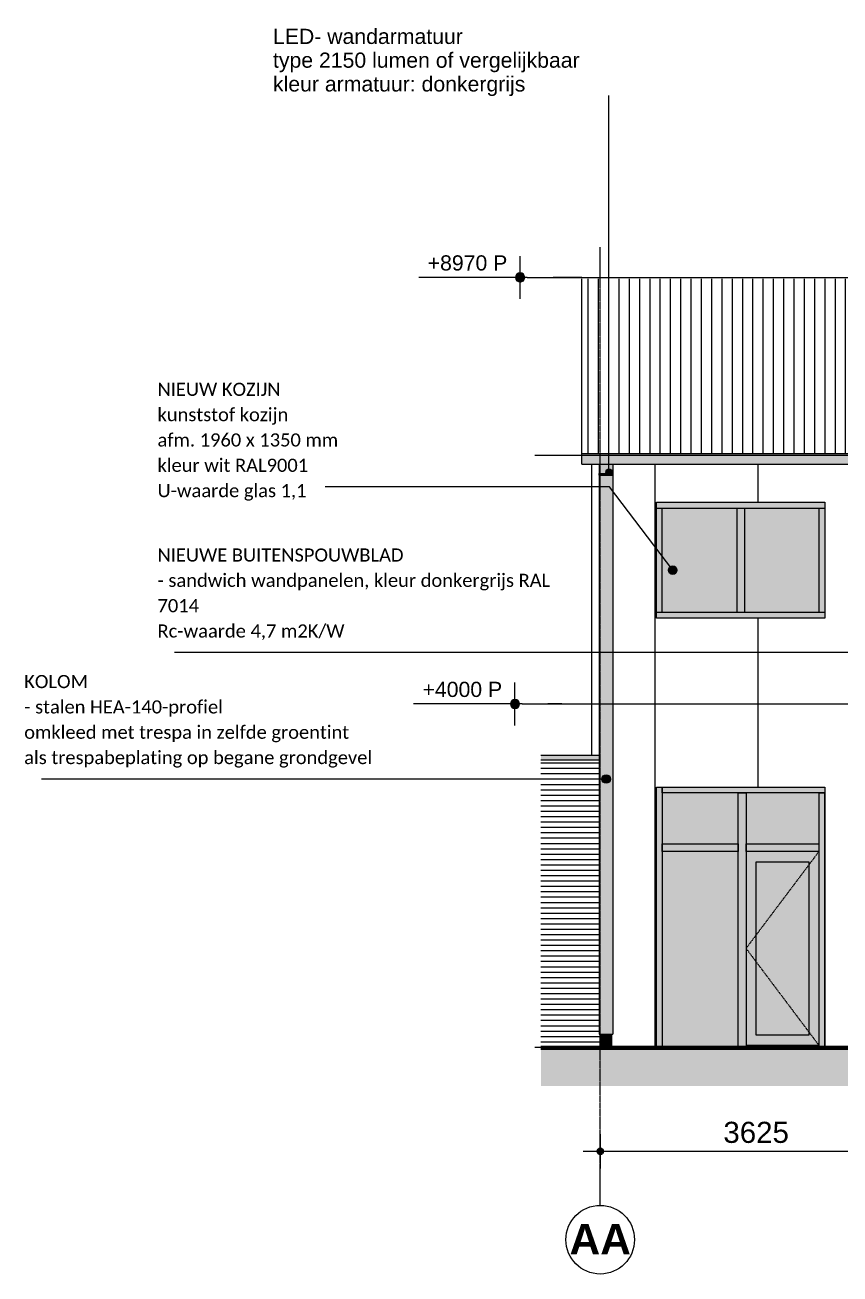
# Model space of a CAD drawing. Header units: millimetres. Extents: x 48682 to 485846, y -7071 to 11912.
# Drawn here: x 156395 to 165895, y -2644 to 11912 of the extents above; entities that cross this region are included whole.
import ezdxf

# ---------------------------------------------------------------- set-up
doc = ezdxf.new("R2010")
doc.units = ezdxf.units.MM
for name, pattern in [('Grid Line', [22.225, 12.7, -3.175, 3.175, -3.175]), ('Hidden', [4, 2, -2]), ('levels', [12, 10, -1, 0, -1])]:
    doc.linetypes.add(name, pattern=pattern)
for name, color, linetype, lineweight in [('A-ANNO-DIMS', 211, 'Continuous', 9), ('A-ANNO-DIMS-100', 211, 'Continuous', 9), ('A-DETL', 90, 'Continuous', 13), ('A-DOOR', 31, 'Continuous', 18), ('A-DOOR-GLAZ', 31, 'Continuous', 13), ('A-FLOR', 192, 'Continuous', 18), ('A-FLOR-LEVL', 51, 'Continuous', 9), ('A-FLOR-PATT', 8, 'Continuous', 18), ('A-GLAZ', 151, 'Continuous', 18), ('A-GLAZ-CWMG', 51, 'Continuous', 13), ('A-WALL', 113, 'Continuous', 13), ('A-WALL-PATT', 111, 'Continuous', 13), ('C-TOPO', 7, 'Continuous', 13), ('E-LITE-EQPM', 33, 'Continuous', 13), ('G-ANNO-DIMS', 111, 'Continuous', 9), ('G-ANNO-TEXT', 231, 'Continuous', 9), ('I-WALL', 2, 'Continuous', 13), ('L-SITE', 91, 'Continuous', 13), ('S-COLS', 52, 'Continuous', 18), ('S-COLS-HDLN', 52, 'Hidden', 9), ('S-GRID', 1, 'Continuous', 9), ('S-GRID-IDEN', 1, 'Continuous', 18)]:
    doc.layers.add(name, color=color, linetype=linetype, lineweight=lineweight)
doc.styles.add('Arial', font='arial.ttf', dxfattribs={"height": 177.035928})
doc.styles.add('Arial_1', font='arial.ttf', dxfattribs={"height": 245.883234})
doc.styles.add('Arial_B', font='', dxfattribs={"height": 355.164671})
doc.styles.add('Calibri', font='calibri.ttf', dxfattribs={"height": 153.100159})
doc.styles.get('Arial_B').set_extended_font_data('Arial', bold=True)
doc.dimstyles.new('2_5mm', dxfattribs={"dimscale": 304.8, "dimtxt": 250, "dimasz": 0.918635, "dimexe": 0.656168, "dimexo": 0.0625, "dimgap": 0.082021, "dimtad": 1, "dimdec": 0, "dimzin": 0, "dimdsep": 46, "dimtxsty": 'Arial_1', "dimblk1": 'DOTSMALL', "dimblk2": 'DOTSMALL', "dimsah": 1, "dimcen": 0.09, "dimdle": 0.656168, "dimazin": 0, "dimtfac": 1, "dimtdec": 4, "dimtix": 1, "dimtmove": 0, "dimatfit": 3, "dimfxl": 0.656168, "dimfxlon": 1, "dimtvp": 1, "dimtolj": 1, "dimtzin": 0, "dimlwd": 13, "dimlwe": 13, "dimarcsym": 2})

# ---------------------------------------------------------------- blocks, each defined once
blk = doc.blocks.new('Rectangular Mullion - 32_rechts_67x100-8748204-linkergebouw zuidoostgevel')
at = {"layer": 'A-GLAZ-CWMG'}
blk.add_hatch(color=256, dxfattribs=at).paths.add_polyline_path([(50559, 5), (50626, 5), (50626, 2326), (50559, 2326), (50559, 724)], flags=0)
for p, q in [((50559, 5), (50559, 2326)), ((50626, 2326), (50626, 5))]:
    blk.add_line(p, q, dxfattribs=at)
blk = doc.blocks.new('Rectangular Mullion - 32_links_67x100-8748219-linkergebouw zuidoostgevel')
at = {"layer": 'A-GLAZ-CWMG'}
blk.add_hatch(color=256, dxfattribs=at).paths.add_polyline_path([(52519, 5), (52519, 2326), (52452, 2326), (52452, 5)], flags=0)
for p, q in [((52452, 2326), (52452, 5)), ((52519, 5), (52519, 2326))]:
    blk.add_line(p, q, dxfattribs=at)
blk = doc.blocks.new('Rectangular Mullion - 32_tussen_90x100-8753719-linkergebouw zuidoostgevel')
at = {"layer": 'A-GLAZ-CWMG'}
blk.add_hatch(color=256, dxfattribs=at).paths.add_polyline_path([(51722, 2281), (52452, 2281), (52452, 2371), (51602, 2371), (51602, 2281)], flags=0)
for p, q in [((51602, 2281), (51602, 2371)), ((51602, 2371), (52452, 2371)), ((52452, 2371), (52452, 2281)), ((52452, 2281), (51602, 2281))]:
    blk.add_line(p, q, dxfattribs=at)
blk = doc.blocks.new('Rectangular Mullion - 32_rechts_67x100-8753720-linkergebouw zuidoostgevel')
at = {"layer": 'A-GLAZ-CWMG'}
blk.add_hatch(color=256, dxfattribs=at).paths.add_polyline_path([(51722, 2963), (52519, 2963), (52519, 3030), (51557, 3030), (51557, 2963), (51602, 2963)], flags=0)
for p, q in [((51557, 3030), (52519, 3030)), ((52519, 2963), (51557, 2963)), ((52519, 3030), (52519, 2963))]:
    blk.add_line(p, q, dxfattribs=at)
blk = doc.blocks.new('Rectangular Mullion - 32_tussen_90x100-8753721-linkergebouw zuidoostgevel')
at = {"layer": 'A-GLAZ-CWMG'}
blk.add_hatch(color=256, dxfattribs=at).paths.add_polyline_path([(51512, 2281), (51512, 2371), (50626, 2371), (50626, 2281), (51327, 2281)], flags=0)
for p, q in [((50626, 2281), (50626, 2371)), ((50626, 2371), (51512, 2371)), ((51512, 2371), (51512, 2281)), ((51512, 2281), (50626, 2281))]:
    blk.add_line(p, q, dxfattribs=at)
blk = doc.blocks.new('Rectangular Mullion - 32_tussen_90x100-8748140-linkergebouw zuidoostgevel')
at = {"layer": 'A-GLAZ-CWMG'}
blk.add_hatch(color=256, dxfattribs=at).paths.add_polyline_path([(51525, 5), (51602, 5), (51602, 2326), (51512, 2326), (51512, 5), (51521, 5)], flags=0)
for p, q in [((51512, 5), (51512, 2326)), ((51602, 2326), (51602, 5))]:
    blk.add_line(p, q, dxfattribs=at)
blk = doc.blocks.new('Rectangular Mullion - 32_rechts_67x100-8748229-linkergebouw zuidoostgevel')
at = {"layer": 'A-GLAZ-CWMG'}
blk.add_hatch(color=256, dxfattribs=at).paths.add_polyline_path([(50626, 2326), (50626, 3030), (50559, 3030), (50559, 2326)], flags=0)
for p, q in [((50559, 3030), (50626, 3030)), ((50559, 2326), (50559, 3030)), ((50626, 3030), (50626, 2326))]:
    blk.add_line(p, q, dxfattribs=at)
blk = doc.blocks.new('Rectangular Mullion - 32_links_67x100-8748230-linkergebouw zuidoostgevel')
at = {"layer": 'A-GLAZ-CWMG'}
blk.add_hatch(color=256, dxfattribs=at).paths.add_polyline_path([(52519, 2326), (52519, 2963), (52452, 2963), (52452, 2326), (52454, 2326)], flags=0)
for p, q in [((52452, 2963), (52519, 2963)), ((52452, 2963), (52452, 2326)), ((52519, 2326), (52519, 2963))]:
    blk.add_line(p, q, dxfattribs=at)
blk = doc.blocks.new('Rectangular Mullion - 32_tussen_90x100-8748141-linkergebouw zuidoostgevel')
at = {"layer": 'A-GLAZ-CWMG'}
blk.add_hatch(color=256, dxfattribs=at).paths.add_polyline_path([(51557, 2326), (51602, 2326), (51602, 2963), (51512, 2963), (51512, 2326)], flags=0)
for p, q in [((51512, 2963), (51602, 2963)), ((51512, 2326), (51512, 2963)), ((51602, 2963), (51602, 2326))]:
    blk.add_line(p, q, dxfattribs=at)
blk = doc.blocks.new('32_DO_deur - enkele deur-8753770-linkergebouw zuidoostgevel')
at = {"layer": 'A-DOOR'}
h = blk.add_hatch(color=256, dxfattribs=at)
h.paths.add_polyline_path([(52325, 20), (52452, 20), (52452, 2281), (51602, 2281), (51602, 20), (51722, 20)], flags=0)
h.paths.add_polyline_path([(51954, 140), (51722, 140), (51722, 2161), (52332, 2161), (52332, 140), (52021, 140)], flags=0)
at = {"layer": 'A-DOOR', "lineweight": 9}
for p, q in [((51722, 140), (51722, 2161)), ((51722, 2161), (52332, 2161)), ((52332, 2161), (52332, 140)), ((52452, 20), (51602, 20)), ((52332, 140), (51722, 140))]:
    blk.add_line(p, q, dxfattribs=at)
at = {"layer": 'A-GLAZ', "linetype": 'Hidden', "lineweight": 13}
for p, q in [((52452, 2281), (51602, 1151)), ((51602, 1151), (52452, 20))]:
    blk.add_line(p, q, dxfattribs=at)
blk = doc.blocks.new('32_DO_glas - 01-8753784-linkergebouw zuidoostgevel')
at = {"layer": 'A-DOOR-GLAZ'}
blk.add_hatch(color=256, dxfattribs=at).paths.add_polyline_path([(51954, 140), (52332, 140), (52332, 2161), (51722, 2161), (51722, 140), (51849, 140)], flags=0)
blk = doc.blocks.new('Rectangular Mullion - 32_rechts_67x100-8753722-linkergebouw zuidoostgevel')
at = {"layer": 'A-GLAZ-CWMG'}
blk.add_hatch(color=256, dxfattribs=at).paths.add_polyline_path([(51327, 2963), (51557, 2963), (51557, 3030), (50626, 3030), (50626, 2963), (50815, 2963)], flags=0)
for p, q in [((50626, 2963), (50626, 3030)), ((50626, 3030), (51557, 3030)), ((51557, 2963), (50626, 2963))]:
    blk.add_line(p, q, dxfattribs=at)
blk = doc.blocks.new('32_DO_glas - 01-8753816-linkergebouw zuidoostgevel')
at = {"layer": 'A-DOOR-GLAZ'}
blk.add_hatch(color=256, dxfattribs=at).paths.add_polyline_path([(51327, 2371), (51512, 2371), (51512, 2963), (50626, 2963), (50626, 2371), (50953, 2371)], flags=0)
blk = doc.blocks.new('32_DO_glas - 01-8753798-linkergebouw zuidoostgevel')
at = {"layer": 'A-DOOR-GLAZ'}
blk.add_hatch(color=256, dxfattribs=at).paths.add_polyline_path([(52452, 2371), (52452, 2963), (51602, 2963), (51602, 2371), (52332, 2371)], flags=0)
blk = doc.blocks.new('300_90_VAE_parkeerplek - 2500x5000-V19-linkergebouw zuidoostgevel')
at = {"layer": 'L-SITE'}
for points in [[(49647, 2), (49647, 5), (49211, 5), (49211, 2)], [(49687, 0), (49687, 2), (49211, 2), (49211, 0), (49647, 0)], [(49687, 2), (49687, 5), (49647, 5), (49647, 2)]]:
    blk.add_hatch(color=256, dxfattribs=at).paths.add_polyline_path(points, flags=0)
at = {"layer": 'A-DETL', "lineweight": 18}
for p, q in [((49211, 5), (49647, 5)), ((49211, 2), (49687, 2)), ((49647, 5), (49687, 5)), ((49647, 2), (49647, 5)), ((49687, 2), (49647, 2)), ((49687, 2), (49687, 5)), ((49687, 0), (49687, 2)), ((49687, 0), (49211, 0))]:
    blk.add_line(p, q, dxfattribs=at)
blk = doc.blocks.new('300_90_VAE_parkeerplek - 2500x5000-7977994-linkergebouw zuidoostgevel')
at = {"layer": 'L-SITE'}
for points in [[(60932, 2), (60932, 5), (60892, 5), (60892, 2)], [(61909, 0), (63392, 0), (63392, 2), (60892, 1), (60892, 0), (61501, 0)], [(62170, 2), (63352, 2), (63352, 5), (60932, 5), (60932, 2), (61909, 2)], [(63392, 2), (63392, 5), (63352, 5), (63352, 2)]]:
    blk.add_hatch(color=256, dxfattribs=at).paths.add_polyline_path(points, flags=0)
at = {"layer": 'A-DETL', "lineweight": 18}
for p, q in [((60892, 5), (60932, 5)), ((60892, 2), (60892, 5)), ((60932, 2), (60892, 2)), ((60892, 2), (63392, 2)), ((60892, 0), (60892, 2)), ((60932, 5), (63352, 5)), ((60932, 2), (60932, 5)), ((63352, 5), (63392, 5)), ((63352, 2), (63352, 5)), ((63392, 2), (63352, 2)), ((63392, 2), (63392, 5)), ((63392, 0), (63392, 2)), ((63392, 0), (60892, 0))]:
    blk.add_line(p, q, dxfattribs=at)
at = {"layer": 'L-SITE'}
for p, q in [((61838, 3), (61893, 3)), ((62002, 3), (61838, 3)), ((61893, 3), (62006, 3)), ((61893, 3), (62008, 3)), ((62009, 3), (61893, 3)), ((62068, 3), (62002, 3)), ((62006, 3), (62049, 3)), ((62008, 3), (62063, 3)), ((62058, 3), (62009, 3)), ((62049, 3), (62085, 3)), ((62077, 3), (62058, 3)), ((62063, 3), (62084, 3)), ((62098, 3), (62068, 3)), ((62091, 3), (62077, 3)), ((62084, 3), (62101, 3)), ((62085, 3), (62113, 3)), ((62101, 3), (62091, 3)), ((62122, 3), (62098, 3)), ((62101, 3), (62111, 3)), ((62109, 3), (62101, 3)), ((62113, 3), (62109, 3)), ((62111, 3), (62115, 3)), ((62113, 3), (62135, 3)), ((62115, 3), (62113, 3)), ((62142, 3), (62122, 3)), ((62135, 3), (62150, 3)), ((62157, 3), (62142, 3)), ((62150, 3), (62161, 3)), ((62167, 3), (62157, 3)), ((62161, 3), (62168, 3)), ((62170, 3), (62167, 3)), ((62168, 3), (62170, 3))]:
    blk.add_line(p, q, dxfattribs=at)
blk = doc.blocks.new('32_DO_glas - 01-8753807-linkergebouw zuidoostgevel')
at = {"layer": 'A-DOOR-GLAZ'}
blk.add_hatch(color=256, dxfattribs=at).paths.add_polyline_path([(51512, 5), (51512, 2281), (50626, 2281), (50626, 5), (51508, 5)], flags=0)
blk = doc.blocks.new('Rectangular Mullion - 32_rechts_67x100-8712283-linkergebouw zuidoostgevel')
at = {"layer": 'A-GLAZ-CWMG'}
blk.add_hatch(color=256, dxfattribs=at).paths.add_polyline_path([(51584, 6283), (52519, 6283), (52519, 6350), (51539, 6350), (51539, 6283), (51562, 6283)], flags=0)
for p, q in [((51539, 6350), (52519, 6350)), ((51539, 6283), (52519, 6283)), ((52519, 6350), (52519, 6283))]:
    blk.add_line(p, q, dxfattribs=at)
blk = doc.blocks.new('Rectangular Mullion - 32_links_67x100-8712284-linkergebouw zuidoostgevel')
at = {"layer": 'A-GLAZ-CWMG'}
blk.add_hatch(color=256, dxfattribs=at).paths.add_polyline_path([(51327, 5000), (51539, 5000), (51539, 5067), (50559, 5067), (50559, 5000), (51050, 5000)], flags=0)
for p, q in [((50559, 5000), (50559, 5067)), ((51539, 5067), (50559, 5067)), ((51539, 5000), (50559, 5000))]:
    blk.add_line(p, q, dxfattribs=at)
blk = doc.blocks.new('Rectangular Mullion - 32_rechts_67x100-8469396-linkergebouw zuidoostgevel')
at = {"layer": 'A-GLAZ-CWMG'}
blk.add_hatch(color=256, dxfattribs=at).paths.add_polyline_path([(77758, 5067), (77825, 5067), (77825, 6283), (77758, 6283), (77758, 5133)], flags=0)
for p, q in [((77758, 6283), (77825, 6283)), ((77758, 6283), (77758, 5067)), ((77825, 6283), (77825, 5067)), ((77825, 5067), (77758, 5067))]:
    blk.add_line(p, q, dxfattribs=at)
blk = doc.blocks.new('Rectangular Mullion - 32_links_67x100-8469397-linkergebouw zuidoostgevel')
at = {"layer": 'A-GLAZ-CWMG'}
blk.add_hatch(color=256, dxfattribs=at).paths.add_polyline_path([(72633, 5067), (72677, 5067), (72677, 6283), (72610, 6283), (72610, 5067)], flags=0)
for p, q in [((72610, 6283), (72677, 6283)), ((72610, 5067), (72610, 6283)), ((72677, 5067), (72677, 6283)), ((72677, 5067), (72610, 5067))]:
    blk.add_line(p, q, dxfattribs=at)
blk = doc.blocks.new('32_DO_glas - 01-8747892-linkergebouw zuidoostgevel')
at = {"layer": 'A-DOOR-GLAZ'}
blk.add_hatch(color=256, dxfattribs=at).paths.add_polyline_path([(50626, 5067), (51494, 5067), (51494, 6283), (50626, 6283), (50626, 5427)], flags=0)
blk = doc.blocks.new('Rectangular Mullion - 32_rechts_67x100-8712285-linkergebouw zuidoostgevel')
at = {"layer": 'A-GLAZ-CWMG'}
blk.add_hatch(color=256, dxfattribs=at).paths.add_polyline_path([(50626, 6283), (51539, 6283), (51539, 6350), (50559, 6350), (50559, 6283)], flags=0)
for p, q in [((50559, 6283), (50559, 6350)), ((50559, 6350), (51539, 6350)), ((50559, 6283), (51539, 6283))]:
    blk.add_line(p, q, dxfattribs=at)
blk = doc.blocks.new('Rectangular Mullion - 32_links_67x100-8712286-linkergebouw zuidoostgevel')
at = {"layer": 'A-GLAZ-CWMG'}
blk.add_hatch(color=256, dxfattribs=at).paths.add_polyline_path([(52017, 5000), (52519, 5000), (52519, 5067), (51539, 5067), (51539, 5000), (51584, 5000)], flags=0)
for p, q in [((52519, 5067), (51539, 5067)), ((52519, 5000), (51539, 5000)), ((52519, 5067), (52519, 5000))]:
    blk.add_line(p, q, dxfattribs=at)
blk = doc.blocks.new('Rectangular Mullion - 32_tussen_90x100-8501012-linkergebouw zuidoostgevel')
at = {"layer": 'A-GLAZ-CWMG'}
blk.add_hatch(color=256, dxfattribs=at).paths.add_polyline_path([(101325, 5067), (101363, 5067), (101363, 6283), (101273, 6283), (101273, 5067)], flags=0)
for p, q in [((101273, 6283), (101363, 6283)), ((101273, 6283), (101273, 5067)), ((101363, 6283), (101363, 5067)), ((101363, 5067), (101273, 5067))]:
    blk.add_line(p, q, dxfattribs=at)
blk = doc.blocks.new('300_28_ISR_kolom_buis - ø70x3_6 2-V20-linkergebouw zuidoostgevel')
at = {"layer": 'S-COLS-HDLN', "linetype": 'Continuous', "lineweight": 18}
for points in [[(49934, 0), (49969, 0), (49969, 150), (49934, 150), (49934, 62)], [(50004, 0), (50004, 150), (49969, 150), (49969, 0), (50003, 0)]]:
    blk.add_hatch(color=256, dxfattribs=at).paths.add_polyline_path(points, flags=0)
at = {"layer": 'A-DETL', "lineweight": 18}
for p, q in [((49934, 150), (49934, 0)), ((50004, 0), (50004, 150)), ((49969, 0), (49934, 0)), ((50004, 0), (49969, 0))]:
    blk.add_line(p, q, dxfattribs=at)
at = {"layer": 'S-COLS', "linetype": 'Hidden', "lineweight": 9}
for p, q in [((49938, 150), (49938, 0)), ((50000, 150), (50000, 0))]:
    blk.add_line(p, q, dxfattribs=at)
blk = doc.blocks.new('300_28_ISR_kolom_HE - HEA140-8707408-linkergebouw zuidoostgevel')
at = {"layer": 'S-COLS'}
for points in [[(49902, 0), (49911, 0), (49911, 150), (49902, 150), (49902, 62)], [(49911, 0), (49923, 0), (49923, 150), (49911, 150), (49911, 62)], [(50027, 0), (50027, 150), (50015, 150), (50015, 0), (50027, 0)], [(50027, 0), (50035, 0), (50035, 150), (50027, 150), (50027, 136)]]:
    blk.add_hatch(color=256, dxfattribs=at).paths.add_polyline_path(points, flags=0)
h = blk.add_hatch(color=256, dxfattribs=at)
h.paths.add_polyline_path([(49934, 0), (49934, 150), (49923, 150), (49923, 0)], flags=0)
h.paths.add_polyline_path([(50004, 0), (50015, 0), (50015, 150), (50004, 150), (50004, 62)], flags=0)
at = {"layer": 'A-DETL', "lineweight": 18}
for p, q in [((49902, 150), (49902, 0)), ((49911, 150), (49911, 0)), ((50027, 150), (50027, 0)), ((50035, 150), (50035, 0)), ((49911, 0), (49902, 0)), ((49923, 0), (49911, 0)), ((49934, 0), (49923, 0)), ((50015, 0), (50004, 0)), ((50035, 0), (50027, 0))]:
    blk.add_line(p, q, dxfattribs=at)
at = {"layer": 'S-COLS', "lineweight": 13}
blk.add_line((50027, 0), (50015, 0), dxfattribs=at)
blk = doc.blocks.new('200_VAE_63_spotlamp - rond-8711555-linkergebouw zuidoostgevel')
at = {"layer": 'E-LITE-EQPM'}
blk.add_hatch(color=256, dxfattribs=at).paths.add_polyline_path([(65720, 6667), (65720, 6687), (65560, 6687), (65560, 6667), (65612, 6667)], flags=0)
for p, q in [((65560, 6687), (65720, 6687)), ((65560, 6667), (65560, 6687)), ((65560, 6667), (65720, 6667)), ((65720, 6687), (65720, 6667))]:
    blk.add_line(p, q, dxfattribs=at)
blk = doc.blocks.new('Grid - r_4_0mm-300507-linkergebouw zuidoostgevel')
at = {"layer": 'S-GRID-IDEN'}
blk.add_circle((49902, -2244), 400, dxfattribs=at)
blk = doc.blocks.new('DIMBLOCK19-linkergebouw zuidoostgevel')
at = {"layer": 'A-ANNO-DIMS-100', "lineweight": 25}
h = blk.add_hatch(color=256, dxfattribs=at)
edge = h.paths.add_edge_path(flags=0)
edge.add_arc((163100, -1214), 35, 0, 360)
h = blk.add_hatch(color=256, dxfattribs=at)
edge = h.paths.add_edge_path(flags=0)
edge.add_arc((166725, -1214), 35, 0, 360)
at = {"layer": 'A-ANNO-DIMS-100', "lineweight": 13}
for p, q in [((163100, -1014), (163100, -1414)), ((163100, -1214), (163100, -1014)), ((166725, -1014), (166725, -1414)), ((166725, -1214), (166725, -1014)), ((162900, -1214), (166725, -1214))]:
    blk.add_line(p, q, dxfattribs=at)
at = {"layer": 'A-ANNO-DIMS-100', "lineweight": 25}
for centre in [(163100, -1214), (166725, -1214)]:
    blk.add_circle(centre, 35, dxfattribs=at)
at = {"layer": 'A-ANNO-DIMS-100', "color": 0, "lineweight": 13, "insert": (164535, -870), "char_height": 245.9, "width": 904.62, "attachment_point": 1, "line_spacing_factor": 0.938532, "style": 'Arial_1'}
blk.add_mtext('3625', dxfattribs=at)
blk = doc.blocks.new('_DotSmall')
at = {"color": 0, "linetype": 'ByBlock', "const_width": 0.5}
blk.add_lwpolyline([(-0.0625, 0, 1), (0.0625, 0, 1)], format="xyb", close=True, dxfattribs=at)
blk = doc.blocks.new('Spot Elevations - 1_8-7718674-linkergebouw zuidoostgevel')
at = {"layer": 'G-ANNO-DIMS'}
h = blk.add_hatch(color=256, dxfattribs=at)
edge = h.paths.add_edge_path(flags=0)
edge.add_arc((48969, 8970), 53, 0, 180)
edge.add_arc((48969, 8970), 53, 180, 360)
at = {"layer": 'G-ANNO-DIMS', "lineweight": 13}
for p, q in [((48969, 8720), (48969, 9220)), ((49052, 8970), (47787, 8970)), ((49052, 8970), (49352, 8970))]:
    blk.add_line(p, q, dxfattribs=at)
for start, end in [(0, 180), (180, 0)]:
    blk.add_arc((48969, 8970), 53, start, end, dxfattribs=at)

msp = doc.modelspace()

# ---------------------------------------------------------------- hatches: boundary and pattern name
at = {"layer": 'A-FLOR'}
h = msp.add_hatch(color=256, dxfattribs=at)
h.paths.add_polyline_path([(162884.7, 6795), (171589.7, 6795), (171589.7, 6850), (171659.7, 6850), (171659.7, 6795), (178995.1, 6795), (178995.1, 6850), (179054.2, 6850), (179054.2, 6795), (191295.1, 6795), (191295.1, 6850), (191354.2, 6850), (191354.2, 6795), (197445.1, 6795), (197445.1, 6850), (197504.2, 6850), (197504.2, 6795), (203595.1, 6795), (203595.1, 6850), (203654.2, 6850), (203654.2, 6795), (209745.1, 6795), (209745.1, 6850), (209804.2, 6850), (209804.2, 6795), (215895.1, 6795), (215895.1, 6850), (215954.2, 6850), (215954.2, 6795), (222045.1, 6795), (222045.1, 6850), (222104.2, 6850), (222104.2, 6795), (228180.1, 6795), (228180.1, 6850), (228239.2, 6850), (228239.2, 6795), (228749.7, 6795), (228749.7, 6915), (162884.7, 6915), (162884.7, 6800)], flags=0)
h.paths.add_polyline_path([(169604.5, 6800.1), (166150.7, 6800.1), (166150.7, 6900), (171551.7, 6900), (171551.7, 6800.1), (170873.3, 6800.1)], flags=0)
at = {"layer": 'A-FLOR-PATT', "lineweight": 9}
h = msp.add_hatch(dxfattribs=at)
h.set_pattern_fill('FP_9', color=256, style=0, pattern_type=2)
h.set_pattern_definition([(90, (0, -8882.83), (-120, 7e-15), [])])
h.paths.add_polyline_path([(197856.2, 6915), (228749.7, 6915), (228749.7, 8954.5), (162884.7, 8954.5), (162884.7, 6915), (197327.1, 6915)], flags=0)
at = {"layer": 'A-WALL'}
msp.add_hatch(color=256, dxfattribs=at).paths.add_polyline_path([(163087.7, 3350), (163087.7, 3400), (162408.1, 3400), (162408.1, 3350), (163069.4, 3350)], flags=0)
at = {"layer": 'A-WALL-PATT', "lineweight": 9}
h = msp.add_hatch(dxfattribs=at)
h.set_pattern_fill('FP_2', color=256, style=0, pattern_type=2)
h.set_pattern_definition([(90, (53340.5, 0), (-1200, 7e-14), [])])
h.paths.add_polyline_path([(163394.7, 0), (163394.7, 5), (163755.8, 5), (163755.8, 3030), (165715.8, 3030), (165715.8, 5), (165894.7, 5), (165894.7, 0), (166387.6, 0), (166387.6, 5), (166487.7, 5), (166487.7, 6795), (163244.7, 6795), (163244.7, 6687.2), (163247.7, 6687.2), (163247.7, 6667.2), (163244.7, 6667.2), (163244.7, 150), (163232.7, 150), (163232.7, 0)], flags=0)
h.paths.add_polyline_path([(163069.4, 3400), (163087.7, 3400), (163087.7, 6795), (162999.7, 6795), (162999.7, 3400)], flags=0)
h.paths.add_polyline_path([(163755.8, 5000), (163755.8, 6350), (165715.8, 6350), (165715.8, 5000), (164524.4, 5000)], flags=0)
h = msp.add_hatch(dxfattribs=at)
h.set_pattern_fill('FP_1', color=256, style=0, pattern_type=2)
h.set_pattern_definition([(90, (49852.5, 0), (-1200, 7e-14), [])])
h.paths.add_polyline_path([(190174.7, 0), (190949.1, 0), (190949.1, 20), (190098.8, 20), (190098.8, 5), (190174.7, 5), (190174.7, 2)], flags=0)
h.paths.add_polyline_path([(214774.7, 0), (215554.6, 0), (215554.6, 20), (214704.2, 20), (214704.2, 5), (214774.7, 5), (214774.7, 2)], flags=0)
h.paths.add_polyline_path([(203256.2, 0), (203256.2, 20), (202406.2, 20), (202406.2, 5), (202474.7, 5), (202474.7, 0), (203146.9, 0)], flags=0)
h.paths.add_polyline_path([(204774.7, 0), (204774.7, 5), (204844.3, 5), (204844.3, 20), (203994.1, 20), (203994.1, 0), (204734.2, 0)], flags=0)
h.paths.add_polyline_path([(191694.1, 0), (192474.7, 0), (192474.7, 5), (192544.3, 5), (192544.3, 20), (191694.1, 20)], flags=0)
h.paths.add_polyline_path([(180174.7, 0), (180174.7, 5), (180246.9, 5), (180246.9, 20), (179396.6, 20), (179396.6, 0)], flags=0)
h.paths.add_polyline_path([(216294.1, 0), (217074.7, 0), (217074.7, 5), (217144.3, 5), (217144.3, 20), (216294.1, 20)], flags=0)
h.paths.add_polyline_path([(178280.3, 0), (178684.7, 0), (178684.7, 20), (177834.5, 20), (177834.5, 0)], flags=0)
h.paths.add_polyline_path([(165528.8, 5), (165648.8, 5), (165648.8, 20), (164798.8, 20), (164798.8, 5), (165521.2, 5)], flags=0)
h.paths.add_polyline_path([(222444.1, 5), (223294.3, 5), (223294.3, 20), (222444.1, 20)], flags=0)
h.paths.add_polyline_path([(203256.2, 2339.2), (203256.2, 2339.2), (203256.2, 2384.2)], flags=0)
h.paths.add_polyline_path([(214600, 5107), (214664.7, 5107), (214664.7, 6243), (214600, 6243), (214600, 5133)], flags=0)
h = msp.add_hatch(dxfattribs=at)
h.set_pattern_fill('FP_8', color=256, style=0, pattern_type=2)
h.set_pattern_definition([(0, (49902.45, 0), (0, 62.5), [])])
h.paths.add_polyline_path([(162937.1, 0), (163099.7, 0), (163099.7, 150), (163087.7, 150), (163087.7, 3350), (162408.1, 3350), (162408.1, 5), (162884.7, 5), (162884.7, 0)], flags=0)
at = {"layer": 'C-TOPO'}
msp.add_hatch(color=256, dxfattribs=at).paths.add_polyline_path([(162408.1, -452.3), (230129.8, -452.3), (230129.8, -10), (162408.1, -10)], flags=0)
at = {"layer": 'G-ANNO-TEXT'}
h = msp.add_hatch(color=250, dxfattribs=at)
edge = h.paths.add_edge_path(flags=0)
edge.add_arc((163201.1, 6701.8), 35, 0, 360)
h = msp.add_hatch(color=250, dxfattribs=at)
edge = h.paths.add_edge_path(flags=0)
edge.add_arc((163944.4, 5558.7), 50, 0, 360)
h = msp.add_hatch(color=250, dxfattribs=at)
edge = h.paths.add_edge_path(flags=0)
edge.add_arc((163170.3, 3124.6), 50, 0, 360)
at = {"layer": 'I-WALL'}
h = msp.add_hatch(color=256, dxfattribs=at)
h.paths.add_polyline_path([(163099.7, 150), (163232.7, 150), (163232.7, 6667.2), (163087.7, 6667.2), (163087.7, 150)], flags=0)
h.paths.add_polyline_path([(163149, 6687.2), (163232.7, 6687.2), (163232.7, 6795), (163087.7, 6795), (163087.7, 6687.2), (163145.9, 6687.2)], flags=0)
h = msp.add_hatch(color=256, dxfattribs=at)
h.paths.add_polyline_path([(163244.7, 150), (163244.7, 6667.2), (163232.7, 6667.2), (163232.7, 150)], flags=0)
h.paths.add_polyline_path([(163232.7, 6687.2), (163244.7, 6687.2), (163244.7, 6795), (163232.7, 6795)], flags=0)

# ---------------------------------------------------------------- linework, layer by layer
at = {"layer": 'A-DETL', "lineweight": 18}
for p, q in [((162884.7, 6795), (162884.7, 8954.5)), ((162884.7, 6795), (171589.7, 6795)), ((162999.7, 6795), (162999.7, 3400)), ((163087.7, 6795), (163087.7, 6687.2)), ((163244.7, 6795), (163244.7, 6687.2)), ((163087.7, 6667.2), (163087.7, 150)), ((163244.7, 6667.2), (163244.7, 150)), ((163755.8, 5000), (163755.8, 6350)), ((163755.8, 6350), (165715.8, 6350)), ((165715.8, 6350), (165715.8, 5000)), ((165715.8, 5000), (163755.8, 5000)), ((163087.7, 3400), (162408.1, 3400)), ((162408.1, 3350), (163087.7, 3350)), ((163755.8, 5), (163755.8, 3030)), ((163755.8, 3030), (165715.8, 3030)), ((165715.8, 3030), (165715.8, 5)), ((163087.7, 150), (163244.7, 150)), ((162884.7, 0), (163099.7, 0)), ((163232.7, 0), (163394.7, 0))]:
    msp.add_line(p, q, dxfattribs=at)
at = {"layer": 'A-FLOR'}
msp.add_line((228749.7, 6915), (162884.7, 6915), dxfattribs=at)
at = {"layer": 'A-FLOR-LEVL', "linetype": 'levels'}
for p, q in [((162337.6, 8970), (231073.3, 8970)), ((162337.6, 6900), (231073.3, 6900)), ((162337.6, 4000), (230952.8, 4000)), ((162337.6, 0), (230952.8, 0))]:
    msp.add_line(p, q, dxfattribs=at)
at = {"layer": 'C-TOPO', "lineweight": 100}
msp.add_line((162408.1, -10), (230129.8, -10), dxfattribs=at)
at = {"layer": 'C-TOPO'}
msp.add_line((162408.1, -10), (230129.8, -10), dxfattribs=at)
at = {"layer": 'G-ANNO-DIMS'}
for p, q in [((162609, 8970), (162549.4, 8970)), ((162884.7, 8970), (162609, 8970)), ((162652.8, 4000), (162489.2, 4000))]:
    msp.add_line(p, q, dxfattribs=at)
at = {"layer": 'G-ANNO-TEXT', "color": 250}
for p, q in [((162829.7, 11239.8), (162201.5, 11239.8)), ((163201.1, 11239.8), (162829.7, 11239.8)), ((163201.1, 6701.8), (163201.1, 11239.8)), ((163206.7, 6530.7), (159892.7, 6530.7)), ((163944.4, 5558.7), (163206.7, 6530.7)), ((163206.7, 4599.4), (158139.5, 4599.4)), ((168097.7, 4599.4), (163206.7, 4599.4)), ((160680.9, 3124.6), (156586, 3124.6)), ((163170.3, 3124.6), (160680.9, 3124.6))]:
    msp.add_line(p, q, dxfattribs=at)
for centre, radius in [((163201.1, 6701.8), 35), ((163944.4, 5558.7), 50), ((163170.3, 3124.6), 50)]:
    msp.add_circle(centre, radius, dxfattribs=at)
at = {"layer": 'S-GRID', "lineweight": 18}
for p, q in [((163099.7, 8924.7), (163099.7, 9324.7)), ((163099.7, -1844.1), (163099.7, -1444.1))]:
    msp.add_line(p, q, dxfattribs=at)
at = {"layer": 'S-GRID', "linetype": 'Grid Line', "lineweight": 18}
msp.add_line((163099.7, -1444.1), (163099.7, 8924.7), dxfattribs=at)

# ---------------------------------------------------------------- block references
at = {"layer": 'A-DOOR'}
for name, p in [('32_DO_glas - 01-8747892-linkergebouw zuidoostgevel', (113197.2, 0)), ('32_DO_glas - 01-8747892-linkergebouw zuidoostgevel', (114155.2, 0)), ('32_DO_glas - 01-8753816-linkergebouw zuidoostgevel', (113197.2, 0)), ('32_DO_glas - 01-8753798-linkergebouw zuidoostgevel', (113197.2, 0)), ('32_DO_glas - 01-8753807-linkergebouw zuidoostgevel', (113197.2, 0)), ('32_DO_deur - enkele deur-8753770-linkergebouw zuidoostgevel', (113197.2, 0)), ('32_DO_glas - 01-8753784-linkergebouw zuidoostgevel', (113197.2, 0))]:
    msp.add_blockref(name, p, dxfattribs=at)
at = {"layer": 'A-GLAZ-CWMG'}
for name, p in [('Rectangular Mullion - 32_rechts_67x100-8712285-linkergebouw zuidoostgevel', (113197.2, 0)), ('Rectangular Mullion - 32_links_67x100-8469397-linkergebouw zuidoostgevel', (91145.4, 0)), ('Rectangular Mullion - 32_tussen_90x100-8501012-linkergebouw zuidoostgevel', (63418.1, 0)), ('Rectangular Mullion - 32_rechts_67x100-8712283-linkergebouw zuidoostgevel', (113197.2, 0)), ('Rectangular Mullion - 32_rechts_67x100-8469396-linkergebouw zuidoostgevel', (87890.8, 0)), ('Rectangular Mullion - 32_links_67x100-8712284-linkergebouw zuidoostgevel', (113197.2, 0)), ('Rectangular Mullion - 32_links_67x100-8712286-linkergebouw zuidoostgevel', (113197.2, 0)), ('Rectangular Mullion - 32_rechts_67x100-8748229-linkergebouw zuidoostgevel', (113197.2, 0)), ('Rectangular Mullion - 32_rechts_67x100-8753722-linkergebouw zuidoostgevel', (113197.2, 0)), ('Rectangular Mullion - 32_tussen_90x100-8748141-linkergebouw zuidoostgevel', (113197.2, 0)), ('Rectangular Mullion - 32_rechts_67x100-8753720-linkergebouw zuidoostgevel', (113197.2, 0)), ('Rectangular Mullion - 32_links_67x100-8748230-linkergebouw zuidoostgevel', (113197.2, 0)), ('Rectangular Mullion - 32_tussen_90x100-8753721-linkergebouw zuidoostgevel', (113197.2, 0)), ('Rectangular Mullion - 32_tussen_90x100-8753719-linkergebouw zuidoostgevel', (113197.2, 0)), ('Rectangular Mullion - 32_rechts_67x100-8748204-linkergebouw zuidoostgevel', (113197.2, 0)), ('Rectangular Mullion - 32_tussen_90x100-8748140-linkergebouw zuidoostgevel', (113197.2, 0)), ('Rectangular Mullion - 32_links_67x100-8748219-linkergebouw zuidoostgevel', (113197.2, 0))]:
    msp.add_blockref(name, p, dxfattribs=at)
at = {"layer": 'E-LITE-EQPM'}
msp.add_blockref('200_VAE_63_spotlamp - rond-8711555-linkergebouw zuidoostgevel', (97527.5, 0), dxfattribs=at)
at = {"layer": 'G-ANNO-DIMS', "lineweight": 13}
for p in [(113197.2, 0), (113137.1, -4970)]:
    msp.add_blockref('Spot Elevations - 1_8-7718674-linkergebouw zuidoostgevel', p, dxfattribs=at)
at = {"layer": 'L-SITE'}
for name, p in [('300_90_VAE_parkeerplek - 2500x5000-V19-linkergebouw zuidoostgevel', (113197.2, 0)), ('300_90_VAE_parkeerplek - 2500x5000-7977994-linkergebouw zuidoostgevel', (102502.2, 0))]:
    msp.add_blockref(name, p, dxfattribs=at)
at = {"layer": 'S-COLS'}
for name in ['300_28_ISR_kolom_HE - HEA140-8707408-linkergebouw zuidoostgevel', '300_28_ISR_kolom_buis - ø70x3_6 2-V20-linkergebouw zuidoostgevel']:
    msp.add_blockref(name, (113197.2, 0), dxfattribs=at)
at = {"layer": 'S-GRID-IDEN'}
msp.add_blockref('Grid - r_4_0mm-300507-linkergebouw zuidoostgevel', (113197.2, 0), dxfattribs=at)

# ---------------------------------------------------------------- texts
at = {"layer": 'G-ANNO-DIMS', "char_height": 177.04, "width": 1105.876, "attachment_point": 1, "line_spacing_factor": 0.938532, "style": 'Arial'}
for s, insert in [('+8970 P', (161088.6, 9228)), ('+4000 P', (161028.5, 4258))]:
    msp.add_mtext(s, dxfattribs=dict(at, insert=insert))
at = {"layer": 'G-ANNO-TEXT', "color": 7, "char_height": 153.1, "attachment_point": 1, "line_spacing_factor": 1.156427, "style": 'Calibri'}
for s, insert, width in [('NIEUW KOZIJN\\Pkunststof kozijn\\Pafm. 1960 x 1350 mm\\Pkleur wit RAL9001\\PU-waarde glas 1,1', (157939.5, 7743.1), 2553.019), ('NIEUWE BUITENSPOUWBLAD\\P- sandwich wandpanelen, kleur donkergrijs RAL\\P7014\\PRc-waarde 4,7 m2K/W\\P', (157939.5, 5811.9), 5544.502), ('KOLOM\\P- stalen HEA-140-profiel\\Pomkleed met trespa in zelfde groentint\\Pals trespabeplating op begane grondgevel\\P', (156386, 4337), 4913.807)]:
    msp.add_mtext(s, dxfattribs=dict(at, insert=insert, width=width))
at = {"layer": 'S-GRID-IDEN', "lineweight": 9, "insert": (163099.5, -2061), "char_height": 355.16, "width": 806.36, "attachment_point": 2, "line_spacing_factor": 0.938532, "style": 'Arial_B'}
msp.add_mtext('AA', dxfattribs=at)

# ---------------------------------------------------------------- dimensions: what is measured, and where the dimension line sits
at = {"layer": 'A-ANNO-DIMS', "lineweight": 13}
dim = msp.add_linear_dim(base=(166724.7, -1213.9), p1=(163099.7, -1013.9), p2=(166724.7, -1013.9), dimstyle='2_5mm', override={"dimpost": '<>', "dimfxl": 3625}, dxfattribs=at)
dim.commit()
dim.dimension.update_dxf_attribs({"geometry": 'DIMBLOCK19-linkergebouw zuidoostgevel', "text_midpoint": (164912.2, -1063.3)})

# ---------------------------------------------------------------- next in the draw order: texts
at = {"layer": 'G-ANNO-TEXT', "color": 7, "insert": (159285.6, 11868.2), "char_height": 177.036, "width": 4252.873, "attachment_point": 1, "line_spacing_factor": 0.938532, "style": 'Arial', "bg_fill": 3, "box_fill_scale": 1.25, "bg_fill_color": 0, "bg_fill_transparency": 0}
msp.add_mtext('LED- wandarmatuur\\Ptype 2150 lumen of vergelijkbaar\\Pkleur armatuur: donkergrijs', dxfattribs=at)

doc.saveas('drawing.dxf')
